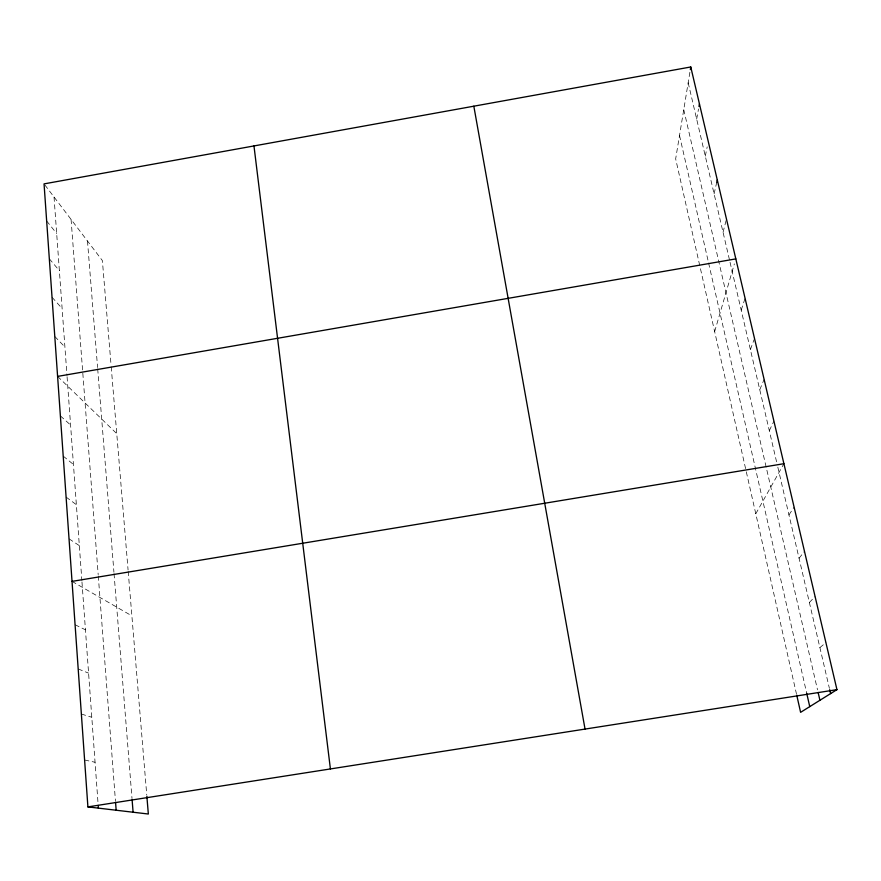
<?xml version="1.0" encoding="UTF-8"?>
<svg xmlns="http://www.w3.org/2000/svg" width="881" height="881" viewBox="0 0 881 881"><rect width="100%" height="100%" fill="white"/><g stroke="black" fill="none" stroke-linecap="round" stroke-linejoin="round"><path stroke-width="0.66" stroke-dasharray="4.41 3.3" d="M689.9 72.231L675.661 158.888L796.424 693.765M696.662 119.1L698.512 108.991M705.296 156.135L707.201 146.874M714.084 193.842L716.705 182.477M723.048 232.265L726.473 219.039M714.656 331.586L734.369 263.904M741.207 310.123L745.073 298.307M750.392 349.548L754.048 339.703M759.763 389.721L764.113 379.414M769.311 430.655L773.914 421.151M755.788 513.799L783.903 463.703M788.958 514.911L794.1 507.104M799.067 558.268L804.485 551.374M809.375 602.483L815.09 596.536M819.892 647.59L825.904 642.612M84.598 760.006L95.06 762.263M81.36 714.028L91.789 717.266M78.189 668.954L88.585 673.128M75.083 624.75L85.446 629.827M72.033 581.383L131.886 615.863M69.037 538.831L79.334 545.625M66.097 497.082L76.361 504.681M63.212 456.116L73.442 464.485M60.382 415.898L70.579 425.016M57.595 376.407L116.755 433.639M54.787 336.476L64.919 347.015M52.034 297.271L62.122 308.493M49.325 258.783L59.379 270.665M46.66 220.999L56.681 233.509M44.887 184.977L102.383 260.6L111.083 365.439M688.182 82.737L729.743 260.974M730.041 262.285L776.602 461.952M777.824 467.161L829.395 688.336M683.755 109.629L817.524 689.856M679.515 135.465L708.291 261.635M708.588 262.979L806.721 693.314M111.204 366.793L128.075 569.974M128.186 571.351L146.753 794.893M87.483 241.009L97.582 367.498M97.692 368.842L113.935 572.254M114.034 573.586L132.007 798.516M71.075 219.435L98.187 574.632M98.287 575.976L115.444 800.873M54.027 197.014L66.978 375.416M67.077 376.771L81.878 580.601M81.966 581.956L98.099 804.089"/><path stroke-width="1.32" d="M690.341 69.599L690.77 66.978L44.05 183.887L87.902 806.897L148.338 814.022L146.863 796.259M698.985 106.458L699.448 103.936M716.705 182.477L717.288 179.944M690.77 66.978L836.95 689.647L800.609 712.333L796.721 695.087M57.595 376.407L735.822 258.893M72.033 581.383L783.903 463.703M87.902 806.897L836.95 689.647M829.704 689.658L830.629 693.6M818.13 692.466L819.925 700.274M806.721 693.314L809.749 706.628M473.824 106.194L585.039 729.083M253.97 145.938L330.408 768.937M132.117 799.893L133.097 812.227M115.554 802.206L116.16 810.234M98.187 805.443L98.386 808.141"/></g></svg>
